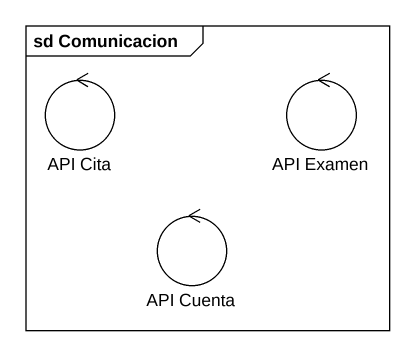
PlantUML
@startuml
mainframe sd Comunicacion
control "API Cita" as API_Cita
control "API Examen" as API_Examen
control "API Cuenta" as API_Cuenta
@enduml
